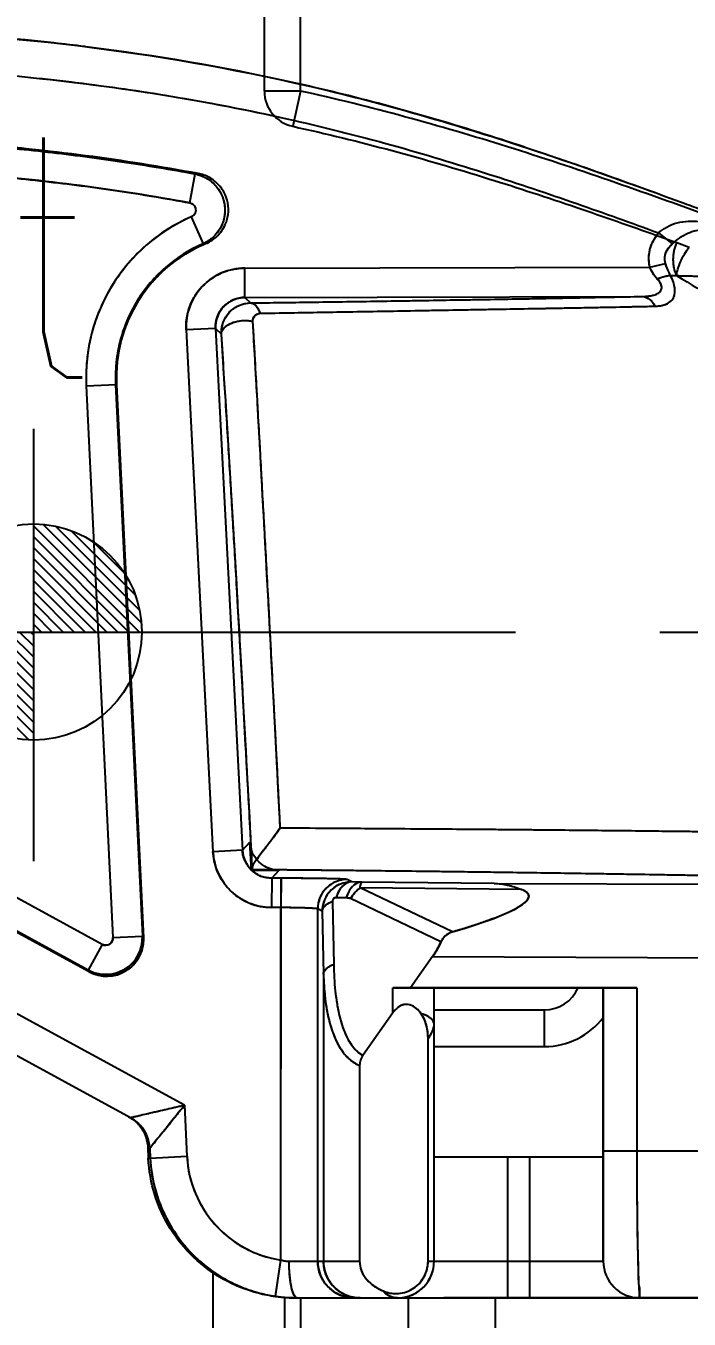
# Model space of a CAD drawing. Header units: millimetres. Extents: x 28656 to 29764, y -21384 to -20601.
# Drawn here: x 29221.77 to 29230.97, y -20860.8 to -20842.86 of the extents above; entities that cross this region are included whole.
import ezdxf

# ---------------------------------------------------------------- set-up
doc = ezdxf.new("R2010")
doc.units = ezdxf.units.MM
doc.header["$LTSCALE"] = 8
for name, pattern in [('CENTER', [2, 1.25, -0.25, 0.25, -0.25]), ('CENTER2', [1.125, 0.75, -0.125, 0.125, -0.125]), ('HIDDEN', [0.375, 0.25, -0.125])]:
    doc.linetypes.add(name, pattern=pattern)
for name, color, linetype in [('Cav-cor', 30, 'Continuous'), ('CL', 1, 'Continuous'), ('PIN', 5, 'Continuous'), ('PRODUCT', 1, 'Continuous'), ('SLIDE', 6, 'Continuous')]:
    doc.layers.add(name, color=color, linetype=linetype)
doc.styles.add('txt', font='txt.shx', dxfattribs={"width": 0.75, "height": 3.2})

msp = doc.modelspace()

# ---------------------------------------------------------------- hatches: boundary and pattern name
at = {"layer": 'PIN', "linetype": 'Continuous'}
h = msp.add_hatch(dxfattribs=at)
h.set_pattern_fill('ANSI31', color=3, scale=0.857143, angle=90, style=0)
h.set_pattern_definition([(135, (29397.83615, -20863.47137), (-0.07576144, -0.07576144), [])])
h.paths.add_polyline_path([(29221.88, -20851.266), (29220.38, -20851.266, 0.414214), (29221.88, -20852.766)])
h.paths.add_polyline_path([(29221.88, -20849.766), (29221.88, -20851.266), (29223.38, -20851.266, 0.414214)])

# ---------------------------------------------------------------- linework, layer by layer
at = {"color": 8, "linetype": 'HIDDEN', "ltscale": 0.8}
msp.add_circle((29203.28, -20823.266), 21, dxfattribs=at)
at = {"layer": 'Cav-cor', "color": 241}
for p, q in [((29225.58, -20843.761), (29225.08, -20843.761)), ((29225.58, -20843.761), (29225.473, -20844.249)), ((29224.044, -20845.311), (29224.118, -20844.91)), ((29224.066, -20845.505), (29224.229, -20845.879)), ((29230.521, -20845.763), (29230.645, -20845.808)), ((29230.645, -20845.808), (29230.736, -20845.882)), ((29230.645, -20845.808), (29230.77, -20845.853)), ((29230.77, -20845.853), (29230.798, -20845.863)), ((29230.798, -20845.863), (29230.971, -20845.926)), ((29224.808, -20846.217), (29230.426, -20846.202)), ((29224.809, -20846.625), (29224.808, -20846.217)), ((29230.426, -20846.202), (29230.643, -20846.152)), ((29230.712, -20846.318), (29230.796, -20846.321)), ((29224.809, -20846.625), (29230.314, -20846.61)), ((29224.809, -20846.625), (29224.889, -20846.7)), ((29224.402, -20847.054), (29223.995, -20847.075)), ((29223.995, -20847.075), (29224.367, -20854.316)), ((29224.402, -20847.054), (29224.485, -20847.132)), ((29224.402, -20847.054), (29224.775, -20854.295)), ((29222.609, -20847.852), (29223.029, -20847.832)), ((29223.016, -20847.833), (29223.387, -20855.486)), ((29223.029, -20847.832), (29223.402, -20855.508)), ((29222.609, -20847.852), (29222.98, -20855.506)), ((29222.83, -20855.6), (29211.114, -20849.213)), ((29222.648, -20855.981), (29210.913, -20849.582)), ((29222.634, -20855.958), (29210.919, -20849.571)), ((29223.972, -20857.833), (29210.438, -20850.454)), ((29223.225, -20858.007), (29210.193, -20850.902)), ((29224.775, -20854.295), (29224.367, -20854.316)), ((29224.775, -20854.295), (29224.88, -20854.184)), ((29224.9, -20854.571), (29224.88, -20854.184)), ((29224.9, -20854.571), (29224.911, -20854.559)), ((29224.9, -20854.571), (29225.287, -20854.571)), ((29225.181, -20854.682), (29225.287, -20854.571)), ((29225.181, -20854.682), (29225.18, -20855.09)), ((29225.311, -20854.682), (29225.181, -20854.682)), ((29225.311, -20854.682), (29225.31, -20855.09)), ((29226.292, -20854.732), (29226.228, -20854.7)), ((29226.432, -20854.735), (29226.292, -20854.732)), ((29228.645, -20854.837), (29226.41, -20854.814)), ((29227.69, -20855.428), (29226.41, -20854.814)), ((29228.265, -20854.754), (29226.432, -20854.735)), ((29228.265, -20854.754), (29237.325, -20854.792)), ((29226.024, -20855.004), (29226.041, -20855.878)), ((29226.215, -20854.956), (29226.075, -20854.953)), ((29227.528, -20855.567), (29226.276, -20854.966)), ((29225.31, -20855.09), (29225.18, -20855.09)), ((29225.31, -20859.98), (29225.31, -20855.09)), ((29225.882, -20855.14), (29225.819, -20855.108)), ((29225.819, -20859.997), (29225.819, -20855.108)), ((29225.882, -20855.14), (29225.9, -20856.014)), ((29222.98, -20855.506), (29223.387, -20855.486)), ((29223.402, -20855.508), (29223.387, -20855.486)), ((29222.83, -20855.6), (29222.634, -20855.958)), ((29227.412, -20855.77), (29227.107, -20856.203)), ((29227.412, -20855.77), (29237.396, -20855.813)), ((29222.648, -20855.981), (29222.634, -20855.958)), ((29225.9, -20856.014), (29225.9, -20859.997)), ((29226.862, -20856.203), (29230.244, -20856.203)), ((29226.862, -20856.551), (29226.862, -20856.203)), ((29227.434, -20859.997), (29227.434, -20856.203)), ((29229.78, -20859.997), (29229.78, -20856.203)), ((29230.244, -20856.203), (29230.244, -20858.467)), ((29226.862, -20856.551), (29226.445, -20857.142)), ((29227.35, -20859.997), (29227.35, -20856.905)), ((29226.401, -20857.283), (29226.401, -20859.997)), ((29223.972, -20857.833), (29224.006, -20858.541)), ((29223.49, -20858.43), (29223.497, -20858.566)), ((29223.497, -20858.566), (29224.006, -20858.541)), ((29227.434, -20858.549), (29229.78, -20858.549)), ((29228.454, -20860.507), (29228.454, -20858.549)), ((29228.76, -20860.507), (29228.76, -20858.549)), ((29229.78, -20858.467), (29239.41, -20858.467)), ((29225.235, -20860.483), (29225.31, -20859.98)), ((29225.423, -20859.997), (29226.401, -20859.997)), ((29227.35, -20859.997), (29229.78, -20859.997)), ((29224.364, -20860.138), (29224.364, -20869.692)), ((29225.36, -20860.497), (29225.36, -20869.692)), ((29225.583, -20869.469), (29225.583, -20860.507)), ((29225.633, -20860.507), (29226.347, -20860.507)), ((29227.077, -20870.963), (29227.077, -20860.504)), ((29239.815, -20860.507), (29227.57, -20860.507)), ((29228.28, -20860.507), (29228.28, -20869.469))]:
    msp.add_line(p, q, dxfattribs=at)
for centre, radius, start, end in [((29225.58, -20843.761), 0.5, 180, 257.6191), ((29218.751, -20873.941), 29.535, 79.4415, 85.5967), ((29218.694, -20874.382), 29.967, 79.5717, 85.5308), ((29218.694, -20874.382), 29.559, 79.5727, 85.5311), ((29224.657, -20849.829), 4.948, 95.7284, 96.256), ((29225.039, -20847.734), 2.432, 113.5776, 182.7877), ((29231.701, -20846.955), 1.443, 130.1897, 131.9628), ((29225.039, -20847.734), 2.025, 113.5783, 182.7903), ((29225.039, -20847.734), 2.012, 112.6056, 182.7909), ((29224.433, -20850.375), 4.501, 92.1289, 92.5952), ((29224.81, -20847.033), 0.816, 90.151, 182.9474), ((29224.81, -20847.032), 0.408, 90.1247, 182.974), ((29215.658, -20131.287), 715.473, 270.739215, 271.173718), ((28171.088, -20907.472), 1055.568, 2.904636, 3.286651), ((28542.338, -20890.243), 683.508, 2.994873, 3.616252), ((29225.182, -20854.274), 0.408, 182.9227, 269.8664), ((29225.182, -20854.274), 0.816, 182.9412, 269.8475), ((29226.227, -20855.108), 0.408, 89.9011, 179.9719), ((29222.878, -20855.509), 0.51, 241.5376, 2.6383), ((29222.878, -20855.511), 0.102, 241.3456, 2.8302), ((29222.98, -20858.454), 0.51, 2.7495, 61.3905), ((29225.535, -20858.467), 1.53, 182.7848, 261.5464), ((29226.329, -20859.997), 0.51, 179.9813, 269.9813), ((29226.409, -20859.997), 0.51, 179.9801, 261.1128), ((29226.924, -20859.997), 0.51, 272.2704, 0), ((29230.29, -20859.997), 0.51, 180, 270), ((29226.41, -20859.993), 0.514, 261.0836, 263.0937)]:
    msp.add_arc(centre, radius, start, end, dxfattribs=at)
for centre, major_axis, ratio, start_param, end_param in [((29223.256, -20855.752), (5.49, 0.829), 0.102193, -0.646252, 0.177475), ((29222.892, -20855.532), (-0.272, 0.433), 0.997466, -4.199712, -2.083473), ((29226.09, -20855.764), (1.462, 0.676), 0.519885, -0.732704, -0.531833), ((29225.535, -20858.467), (2.041, 0), 0.999657, -3.093162, -2.182041), ((29225.644, -20858.467), (2.914, 0), 0.700101, -1.668402, -1.591869), ((29227.57, -20859.487), (6.66, 0), 0.153158, -1.64486, -1.570796)]:
    msp.add_ellipse(centre, major_axis=major_axis, ratio=ratio, start_param=start_param, end_param=end_param, dxfattribs=at)
msp.add_open_spline([(29225.08, -20843.556), (29223.237, -20843.171), (29221.354, -20842.961), (29219.471, -20842.906)], degree=3, dxfattribs=at)
for points, knots in [([(29220.05, -20843.438), (29220.484, -20843.458), (29221.352, -20843.516), (29222.65, -20843.655), (29223.94, -20843.848), (29224.794, -20844.014), (29225.219, -20844.107)], [0, 0, 0, 0, 0.249999, 0.500008, 0.750006, 1, 1, 1, 1]), ([(29231.269, -20845.503), (29230.337, -20845.162), (29228.465, -20844.502), (29226.549, -20843.973), (29225.58, -20843.76)], [0, 0, 0, 0, 0.500049, 1, 1, 1, 1]), ([(29225.473, -20844.249), (29225.935, -20844.351), (29226.846, -20844.574), (29228.158, -20844.959), (29229.379, -20845.359), (29230.153, -20845.631), (29230.521, -20845.763)], [0, 0, 0, 0, 0.269361, 0.533253, 0.77783, 1, 1, 1, 1]), ([(29224.118, -20844.91), (29224.17, -20844.92), (29224.273, -20844.957), (29224.402, -20845.058), (29224.494, -20845.195), (29224.538, -20845.353), (29224.53, -20845.517), (29224.473, -20845.67), (29224.37, -20845.797), (29224.278, -20845.857), (29224.229, -20845.879)], [0, 0, 0, 0, 0.12474, 0.249717, 0.374798, 0.500001, 0.625205, 0.750287, 0.875263, 1, 1, 1, 1]), ([(29224.265, -20845.877), (29224.316, -20845.856), (29224.41, -20845.798), (29224.516, -20845.671), (29224.578, -20845.517), (29224.587, -20845.352), (29224.544, -20845.192), (29224.451, -20845.054), (29224.321, -20844.953), (29224.216, -20844.915), (29224.163, -20844.905)], [0, 0, 0, 0, 0.125003, 0.250014, 0.375006, 0.500007, 0.624998, 0.749996, 0.874998, 1, 1, 1, 1]), ([(29224.044, -20845.311), (29224.054, -20845.313), (29224.075, -20845.32), (29224.101, -20845.341), (29224.119, -20845.368), (29224.128, -20845.4), (29224.127, -20845.432), (29224.115, -20845.463), (29224.094, -20845.489), (29224.076, -20845.5), (29224.066, -20845.505)], [0, 0, 0, 0, 0.124976, 0.250023, 0.375005, 0.500001, 0.625, 0.749979, 0.875028, 1, 1, 1, 1]), ([(29230.426, -20846.202), (29230.417, -20846.164), (29230.408, -20846.087), (29230.421, -20845.971), (29230.459, -20845.861), (29230.498, -20845.794), (29230.521, -20845.763)], [0, 0, 0, 0, 0.249927, 0.499881, 0.750058, 1, 1, 1, 1]), ([(29230.798, -20845.863), (29230.78, -20845.897), (29230.762, -20845.954), (29230.749, -20846.032), (29230.746, -20846.092), (29230.748, -20846.153), (29230.76, -20846.23), (29230.779, -20846.286), (29230.796, -20846.321)], [0, 0, 0, 0, 0.245721, 0.373158, 0.501679, 0.629913, 0.756764, 1, 1, 1, 1]), ([(29230.643, -20846.152), (29230.636, -20846.128), (29230.63, -20846.089), (29230.636, -20846.039), (29230.651, -20845.99), (29230.683, -20845.935), (29230.717, -20845.899), (29230.736, -20845.882)], [0, 0, 0, 0, 0.251189, 0.377159, 0.50299, 0.752752, 1, 1, 1, 1]), ([(29230.796, -20846.321), (29230.798, -20846.291), (29230.813, -20846.225), (29230.85, -20846.126), (29230.903, -20846.024), (29230.947, -20845.958), (29230.971, -20845.926)], [0, 0, 0, 0, 0.208362, 0.456229, 0.726741, 1, 1, 1, 1]), ([(29230.528, -20846.368), (29230.506, -20846.344), (29230.467, -20846.291), (29230.438, -20846.232), (29230.426, -20846.202)], [0, 0, 0, 0, 0.492762, 1, 1, 1, 1]), ([(29230.712, -20846.318), (29230.705, -20846.306), (29230.678, -20846.252), (29230.657, -20846.195), (29230.643, -20846.152)], [0, 0, 0, 0, 0.242871, 1, 1, 1, 1]), ([(29230.314, -20846.61), (29230.335, -20846.61), (29230.376, -20846.608), (29230.437, -20846.601), (29230.494, -20846.588), (29230.537, -20846.57), (29230.565, -20846.549), (29230.581, -20846.529), (29230.59, -20846.505), (29230.591, -20846.478), (29230.584, -20846.449), (29230.565, -20846.411), (29230.544, -20846.384), (29230.528, -20846.368)], [0, 0, 0, 0, 0.135438, 0.266347, 0.391006, 0.507395, 0.562001, 0.615009, 0.667905, 0.724185, 0.785991, 0.853468, 1, 1, 1, 1]), ([(29230.496, -20846.745), (29230.521, -20846.745), (29230.57, -20846.741), (29230.64, -20846.724), (29230.701, -20846.693), (29230.749, -20846.644), (29230.775, -20846.577), (29230.776, -20846.496), (29230.754, -20846.407), (29230.728, -20846.348), (29230.712, -20846.319)], [0, 0, 0, 0, 0.122742, 0.237546, 0.345241, 0.450118, 0.56131, 0.688705, 0.836109, 1, 1, 1, 1]), ([(29230.528, -20846.368), (29230.56, -20846.354), (29230.607, -20846.336), (29230.67, -20846.322), (29230.698, -20846.319), (29230.712, -20846.318)], [0, 0, 0, 0, 0.546269, 0.787792, 1, 1, 1, 1]), ([(29230.797, -20846.321), (29231.182, -20846.553), (29231.937, -20847.032), (29233.028, -20847.798), (29234.056, -20848.617), (29234.856, -20849.349), (29235.46, -20849.957), (29236.039, -20850.574), (29236.731, -20851.366), (29237.522, -20852.341), (29238.031, -20853.002), (29238.281, -20853.334)], [0, 0, 0, 0, 0.130523, 0.259532, 0.386725, 0.511995, 0.573967, 0.635556, 0.757819, 0.879251, 1, 1, 1, 1]), ([(29224.485, -20847.132), (29224.482, -20847.077), (29224.498, -20846.965), (29224.586, -20846.822), (29224.723, -20846.724), (29224.834, -20846.701), (29224.889, -20846.7)], [0, 0, 0, 0, 0.251002, 0.500153, 0.749153, 1, 1, 1, 1]), ([(29224.889, -20846.7), (29224.902, -20846.701), (29224.931, -20846.709), (29224.967, -20846.74), (29224.998, -20846.787), (29225.013, -20846.824), (29225.02, -20846.844)], [0, 0, 0, 0, 0.194435, 0.419562, 0.688441, 1, 1, 1, 1]), ([(29225.02, -20846.844), (29225.982, -20846.827), (29227.389, -20846.803), (29229.214, -20846.771), (29230.077, -20846.754), (29230.496, -20846.745)], [0, 0, 0, 0, 0.527203, 0.770494, 1, 1, 1, 1]), ([(29230.314, -20846.61), (29230.332, -20846.61), (29230.369, -20846.617), (29230.419, -20846.645), (29230.464, -20846.689), (29230.486, -20846.726), (29230.496, -20846.745)], [0, 0, 0, 0, 0.226053, 0.464463, 0.722023, 1, 1, 1, 1]), ([(29224.485, -20847.132), (29224.484, -20847.117), (29224.491, -20847.085), (29224.521, -20847.043), (29224.567, -20847.006), (29224.626, -20846.977), (29224.695, -20846.956), (29224.769, -20846.944), (29224.845, -20846.943), (29224.896, -20846.95), (29224.92, -20846.955)], [0, 0, 0, 0, 0.085012, 0.18118, 0.293137, 0.421007, 0.561326, 0.708807, 0.85739, 1, 1, 1, 1]), ([(29224.92, -20846.955), (29224.919, -20846.941), (29224.923, -20846.913), (29224.944, -20846.877), (29224.977, -20846.851), (29225.006, -20846.844), (29225.02, -20846.844)], [0, 0, 0, 0, 0.255616, 0.496307, 0.738352, 1, 1, 1, 1]), ([(29225.3, -20853.983), (29225.282, -20854.009), (29225.245, -20854.062), (29225.188, -20854.14), (29225.129, -20854.218), (29225.07, -20854.294), (29225.014, -20854.366), (29224.971, -20854.423), (29224.943, -20854.464), (29224.927, -20854.49), (29224.916, -20854.512), (29224.912, -20854.526), (29224.912, -20854.532)], [0, 0, 0, 0, 0.140979, 0.285722, 0.43169, 0.57598, 0.713978, 0.838192, 0.891776, 0.937389, 0.973574, 1, 1, 1, 1]), ([(29225.3, -20853.983), (29225.959, -20853.987), (29227.238, -20853.995), (29229.098, -20854.011), (29230.574, -20854.026), (29231.698, -20854.041), (29232.748, -20854.056), (29233.986, -20854.074), (29235.371, -20854.091), (29236.613, -20854.105), (29237.391, -20854.118), (29237.755, -20854.126)], [0, 0, 0, 0, 0.158753, 0.308148, 0.447826, 0.514335, 0.578739, 0.70082, 0.81249, 0.912294, 1, 1, 1, 1]), ([(29224.912, -20854.532), (29224.912, -20854.536), (29224.912, -20854.542), (29224.912, -20854.55), (29224.912, -20854.554), (29224.911, -20854.557), (29224.911, -20854.558), (29224.911, -20854.559), (29224.911, -20854.559)], [0, 0, 0, 0, 0.413563, 0.718617, 0.829931, 0.913695, 0.970077, 1, 1, 1, 1]), ([(29224.911, -20854.559), (29226.187, -20854.571), (29228.582, -20854.598), (29231.944, -20854.654), (29234.806, -20854.715), (29236.549, -20854.765), (29237.325, -20854.792)], [0, 0, 0, 0, 0.308305, 0.578725, 0.8124, 1, 1, 1, 1]), ([(29226.228, -20854.7), (29226.227, -20854.7), (29226.225, -20854.699), (29226.22, -20854.699), (29226.213, -20854.698), (29226.2, -20854.697), (29226.179, -20854.695), (29226.147, -20854.694), (29226.107, -20854.692), (29226.06, -20854.691), (29226.007, -20854.69), (29225.923, -20854.688), (29225.805, -20854.686), (29225.65, -20854.684), (29225.484, -20854.683), (29225.369, -20854.682), (29225.311, -20854.682)], [0, 0, 0, 0, 0.002948, 0.008137, 0.015588, 0.025295, 0.051391, 0.086209, 0.129431, 0.180665, 0.239441, 0.305217, 0.455295, 0.62538, 0.8092, 1, 1, 1, 1]), ([(29226.292, -20854.732), (29226.239, -20854.732), (29226.158, -20854.748), (29226.063, -20854.798), (29225.98, -20854.866), (29225.903, -20854.979), (29225.882, -20855.087), (29225.882, -20855.14)], [0, 0, 0, 0, 0.249435, 0.374788, 0.500279, 0.750253, 1, 1, 1, 1]), ([(29226.292, -20854.732), (29226.269, -20854.733), (29226.22, -20854.745), (29226.157, -20854.793), (29226.107, -20854.865), (29226.084, -20854.922), (29226.075, -20854.953)], [0, 0, 0, 0, 0.211146, 0.444115, 0.707991, 1, 1, 1, 1]), ([(29226.432, -20854.735), (29226.409, -20854.735), (29226.36, -20854.748), (29226.297, -20854.796), (29226.246, -20854.867), (29226.224, -20854.925), (29226.215, -20854.956)], [0, 0, 0, 0, 0.211145, 0.444114, 0.70799, 1, 1, 1, 1]), ([(29226.41, -20854.814), (29226.397, -20854.824), (29226.344, -20854.866), (29226.301, -20854.921), (29226.276, -20854.966)], [0, 0, 0, 0, 0.239487, 1, 1, 1, 1]), ([(29226.41, -20854.814), (29226.409, -20854.804), (29226.411, -20854.787), (29226.416, -20854.768), (29226.421, -20854.757), (29226.424, -20854.748), (29226.428, -20854.741), (29226.43, -20854.737), (29226.431, -20854.735), (29226.432, -20854.735)], [0, 0, 0, 0, 0.394048, 0.565589, 0.713396, 0.831151, 0.917777, 0.973818, 1, 1, 1, 1]), ([(29228.265, -20854.754), (29228.328, -20854.755), (29228.458, -20854.772), (29228.582, -20854.813), (29228.645, -20854.837)], [0, 0, 0, 0, 0.483046, 1, 1, 1, 1]), ([(29225.882, -20855.14), (29225.883, -20855.126), (29225.892, -20855.098), (29225.923, -20855.061), (29225.968, -20855.028), (29226.004, -20855.011), (29226.024, -20855.004)], [0, 0, 0, 0, 0.195755, 0.421518, 0.689446, 1, 1, 1, 1]), ([(29226.075, -20854.953), (29226.07, -20854.953), (29226.057, -20854.955), (29226.039, -20854.965), (29226.026, -20854.982), (29226.024, -20854.997), (29226.024, -20855.004)], [0, 0, 0, 0, 0.219087, 0.467841, 0.741552, 1, 1, 1, 1]), ([(29226.276, -20854.966), (29226.267, -20854.962), (29226.246, -20854.957), (29226.226, -20854.956), (29226.215, -20854.956)], [0, 0, 0, 0, 0.490728, 1, 1, 1, 1]), ([(29225.819, -20855.108), (29225.819, -20855.108), (29225.818, -20855.107), (29225.813, -20855.106), (29225.805, -20855.105), (29225.792, -20855.103), (29225.774, -20855.102), (29225.752, -20855.1), (29225.726, -20855.099), (29225.696, -20855.098), (29225.65, -20855.096), (29225.584, -20855.094), (29225.498, -20855.092), (29225.406, -20855.091), (29225.342, -20855.09), (29225.31, -20855.09)], [0, 0, 0, 0, 0.003203, 0.008537, 0.025856, 0.052037, 0.086897, 0.130128, 0.181349, 0.240094, 0.305824, 0.455779, 0.625713, 0.809369, 1, 1, 1, 1]), ([(29227.69, -20855.428), (29227.672, -20855.433), (29227.638, -20855.447), (29227.591, -20855.478), (29227.554, -20855.518), (29227.536, -20855.55), (29227.528, -20855.567)], [0, 0, 0, 0, 0.251464, 0.501924, 0.751231, 1, 1, 1, 1]), ([(29225.9, -20856.014), (29225.9, -20856.001), (29225.909, -20855.972), (29225.94, -20855.935), (29225.985, -20855.903), (29226.021, -20855.886), (29226.041, -20855.878)], [0, 0, 0, 0, 0.195756, 0.421519, 0.689447, 1, 1, 1, 1]), ([(29226.041, -20855.878), (29226.043, -20856.002), (29226.053, -20856.186), (29226.085, -20856.426), (29226.12, -20856.599), (29226.168, -20856.763), (29226.233, -20856.915), (29226.321, -20857.048), (29226.401, -20857.117), (29226.445, -20857.142)], [0, 0, 0, 0, 0.270046, 0.401516, 0.529896, 0.654521, 0.774582, 0.889455, 1, 1, 1, 1]), ([(29225.9, -20856.014), (29225.903, -20856.144), (29225.916, -20856.336), (29225.958, -20856.585), (29226.003, -20856.761), (29226.066, -20856.926), (29226.149, -20857.075), (29226.258, -20857.202), (29226.351, -20857.262), (29226.401, -20857.283)], [0, 0, 0, 0, 0.27161, 0.402686, 0.529966, 0.652948, 0.77148, 0.886229, 1, 1, 1, 1]), ([(29227.255, -20856.563), (29227.243, -20856.547), (29227.218, -20856.516), (29227.173, -20856.475), (29227.12, -20856.444), (29227.061, -20856.43), (29226.999, -20856.436), (29226.945, -20856.463), (29226.898, -20856.503), (29226.873, -20856.534), (29226.862, -20856.551)], [0, 0, 0, 0, 0.124835, 0.249949, 0.375071, 0.499995, 0.62486, 0.749863, 0.875098, 1, 1, 1, 1]), ([(29227.434, -20856.71), (29227.434, -20856.703), (29227.432, -20856.687), (29227.422, -20856.665), (29227.407, -20856.643), (29227.377, -20856.615), (29227.326, -20856.585), (29227.279, -20856.569), (29227.254, -20856.562)], [0, 0, 0, 0, 0.090856, 0.187041, 0.292225, 0.408911, 0.680486, 1, 1, 1, 1]), ([(29227.35, -20856.905), (29227.35, -20856.845), (29227.34, -20856.754), (29227.302, -20856.641), (29227.273, -20856.588), (29227.255, -20856.563)], [0, 0, 0, 0, 0.499637, 0.749979, 1, 1, 1, 1]), ([(29227.35, -20856.905), (29227.374, -20856.874), (29227.405, -20856.826), (29227.429, -20856.758), (29227.434, -20856.725), (29227.434, -20856.71)], [0, 0, 0, 0, 0.55196, 0.790482, 1, 1, 1, 1]), ([(29226.445, -20857.142), (29226.431, -20857.162), (29226.408, -20857.208), (29226.401, -20857.258), (29226.401, -20857.283)], [0, 0, 0, 0, 0.499805, 1, 1, 1, 1]), ([(29223.972, -20857.833), (29223.931, -20857.843), (29223.849, -20857.862), (29223.729, -20857.89), (29223.611, -20857.917), (29223.5, -20857.943), (29223.4, -20857.966), (29223.326, -20857.984), (29223.277, -20857.995), (29223.251, -20858.001), (29223.234, -20858.005), (29223.226, -20858.006), (29223.224, -20858.007)], [0, 0, 0, 0, 0.164413, 0.326905, 0.484795, 0.634865, 0.771997, 0.887786, 0.93374, 0.969033, 0.991615, 1, 1, 1, 1]), ([(29223.972, -20857.833), (29223.92, -20857.898), (29223.819, -20858.022), (29223.697, -20858.175), (29223.607, -20858.285), (29223.553, -20858.352), (29223.515, -20858.399), (29223.496, -20858.423), (29223.49, -20858.43)], [0, 0, 0, 0, 0.323046, 0.627945, 0.764377, 0.880723, 0.964579, 1, 1, 1, 1]), ([(29230.244, -20858.467), (29230.244, -20858.6), (29230.245, -20858.86), (29230.247, -20859.181), (29230.25, -20859.427), (29230.252, -20859.598), (29230.255, -20859.758), (29230.258, -20859.906), (29230.261, -20860.04), (29230.264, -20860.158), (29230.268, -20860.261), (29230.272, -20860.336), (29230.275, -20860.387), (29230.277, -20860.418), (29230.279, -20860.445), (29230.281, -20860.466), (29230.283, -20860.483), (29230.285, -20860.496), (29230.287, -20860.503), (29230.289, -20860.507), (29230.29, -20860.507)], [0, 0, 0, 0, 0.195074, 0.382653, 0.471304, 0.555412, 0.634162, 0.706779, 0.772586, 0.83094, 0.881306, 0.923196, 0.940836, 0.956222, 0.969319, 0.980091, 0.98852, 0.994606, 0.998371, 1, 1, 1, 1]), ([(29225.31, -20859.98), (29225.319, -20859.983), (29225.356, -20859.993), (29225.394, -20859.997), (29225.423, -20859.997)], [0, 0, 0, 0, 0.252156, 1, 1, 1, 1]), ([(29225.52, -20860.502), (29225.512, -20860.497), (29225.497, -20860.479), (29225.479, -20860.442), (29225.463, -20860.392), (29225.443, -20860.302), (29225.427, -20860.169), (29225.423, -20860.057), (29225.423, -20859.997)], [0, 0, 0, 0, 0.054388, 0.131911, 0.233474, 0.357214, 0.658142, 1, 1, 1, 1]), ([(29226.401, -20859.997), (29226.401, -20860.043), (29226.42, -20860.137), (29226.496, -20860.256), (29226.602, -20860.348), (29226.684, -20860.391), (29226.726, -20860.41)], [0, 0, 0, 0, 0.250208, 0.50026, 0.750244, 1, 1, 1, 1]), ([(29226.726, -20860.41), (29226.76, -20860.424), (29226.831, -20860.445), (29226.942, -20860.449), (29227.051, -20860.425), (29227.151, -20860.376), (29227.236, -20860.303), (29227.3, -20860.212), (29227.341, -20860.108), (29227.35, -20860.034), (29227.35, -20859.997)], [0, 0, 0, 0, 0.124662, 0.249336, 0.374119, 0.499061, 0.624178, 0.749401, 0.874739, 1, 1, 1, 1]), ([(29224.364, -20860.138), (29224.468, -20860.211), (29224.632, -20860.304), (29224.856, -20860.392), (29225.007, -20860.438), (29225.138, -20860.467), (29225.242, -20860.485), (29225.312, -20860.493), (29225.348, -20860.497), (29225.36, -20860.497)], [0, 0, 0, 0, 0.356855, 0.523413, 0.673341, 0.800338, 0.899329, 0.966668, 1, 1, 1, 1]), ([(29225.583, -20860.507), (29225.585, -20860.507), (29225.602, -20860.507), (29225.619, -20860.507), (29225.633, -20860.507)], [0, 0, 0, 0, 0.153833, 1, 1, 1, 1]), ([(29226.347, -20860.507), (29226.404, -20860.507), (29226.522, -20860.506), (29226.702, -20860.503), (29226.888, -20860.503), (29227.014, -20860.504), (29227.077, -20860.504)], [0, 0, 0, 0, 0.235554, 0.483421, 0.739609, 1, 1, 1, 1]), ([(29226.882, -20860.504), (29226.868, -20860.501), (29226.84, -20860.493), (29226.784, -20860.465), (29226.748, -20860.434), (29226.726, -20860.41)], [0, 0, 0, 0, 0.235183, 0.475438, 1, 1, 1, 1])]:
    msp.add_open_spline(points, degree=3, knots=knots, dxfattribs=at)
at = {"layer": 'CL', "color": 6, "linetype": 'CENTER'}
msp.add_line((29170.564, -20851.266), (29242.929, -20851.266), dxfattribs=at)
at = {"layer": 'PIN', "color": 3, "linetype": 'CENTER2'}
for p, q in [((29221.88, -20854.448), (29221.88, -20848.084)), ((29218.698, -20851.266), (29225.062, -20851.266))]:
    msp.add_line(p, q, dxfattribs=at)
at = {"layer": 'PIN', "color": 3, "linetype": 'Continuous'}
msp.add_circle((29221.88, -20851.266), 1.5, dxfattribs=at)
at = {"layer": 'PRODUCT'}
for p, q in [((29224.044, -20845.311), (29224.118, -20844.91)), ((29224.066, -20845.505), (29224.229, -20845.879)), ((29230.547, -20845.728), (29230.736, -20845.882)), ((29224.808, -20846.217), (29230.426, -20846.202)), ((29224.809, -20846.625), (29224.808, -20846.217)), ((29230.426, -20846.202), (29230.643, -20846.152)), ((29224.809, -20846.625), (29230.314, -20846.61)), ((29224.809, -20846.625), (29224.889, -20846.7)), ((29224.402, -20847.054), (29223.995, -20847.075)), ((29223.995, -20847.075), (29224.367, -20854.316)), ((29224.402, -20847.054), (29224.775, -20854.295)), ((29224.402, -20847.054), (29224.485, -20847.132)), ((29222.609, -20847.852), (29223.029, -20847.832)), ((29223.016, -20847.833), (29223.387, -20855.486)), ((29223.029, -20847.832), (29223.402, -20855.508)), ((29222.609, -20847.852), (29222.98, -20855.506)), ((29222.83, -20855.6), (29211.114, -20849.213)), ((29222.648, -20855.981), (29210.913, -20849.582)), ((29222.634, -20855.958), (29210.919, -20849.571)), ((29223.972, -20857.833), (29210.438, -20850.454)), ((29223.225, -20858.007), (29210.193, -20850.902)), ((29224.775, -20854.295), (29224.367, -20854.316)), ((29224.775, -20854.295), (29224.88, -20854.184)), ((29225.181, -20854.682), (29225.287, -20854.571)), ((29225.181, -20854.682), (29225.18, -20855.09)), ((29225.311, -20854.682), (29225.181, -20854.682)), ((29225.31, -20859.98), (29225.311, -20854.682)), ((29226.292, -20854.732), (29226.228, -20854.7)), ((29226.432, -20854.735), (29226.292, -20854.732)), ((29228.645, -20854.837), (29226.41, -20854.814)), ((29227.69, -20855.428), (29226.41, -20854.814)), ((29228.265, -20854.754), (29226.432, -20854.735)), ((29228.265, -20854.754), (29237.325, -20854.792)), ((29226.024, -20855.004), (29226.041, -20855.878)), ((29226.215, -20854.956), (29226.075, -20854.953)), ((29227.528, -20855.567), (29226.276, -20854.966)), ((29225.31, -20855.09), (29225.18, -20855.09)), ((29225.882, -20855.14), (29225.819, -20855.108)), ((29225.819, -20859.997), (29225.819, -20855.108)), ((29225.882, -20855.14), (29225.9, -20856.014)), ((29222.98, -20855.506), (29223.387, -20855.486)), ((29223.402, -20855.508), (29223.387, -20855.486)), ((29222.83, -20855.6), (29222.634, -20855.958)), ((29227.412, -20855.77), (29227.107, -20856.203)), ((29227.412, -20855.77), (29237.396, -20855.813)), ((29222.648, -20855.981), (29222.634, -20855.958)), ((29225.9, -20856.014), (29225.9, -20859.997)), ((29230.244, -20856.203), (29226.862, -20856.203)), ((29226.862, -20856.551), (29226.862, -20856.203)), ((29227.434, -20859.997), (29227.434, -20856.203)), ((29229.78, -20856.203), (29229.78, -20859.997)), ((29230.244, -20856.203), (29230.244, -20858.467)), ((29226.862, -20856.551), (29226.445, -20857.142)), ((29227.434, -20856.509), (29228.964, -20856.509)), ((29228.964, -20857.019), (29228.964, -20856.509)), ((29227.35, -20859.997), (29227.35, -20856.905)), ((29227.434, -20857.019), (29228.964, -20857.019)), ((29226.401, -20857.283), (29226.401, -20859.997)), ((29223.972, -20857.833), (29224.006, -20858.541)), ((29223.49, -20858.43), (29223.463, -20858.415)), ((29223.463, -20858.415), (29223.47, -20858.566)), ((29223.49, -20858.43), (29223.497, -20858.566)), ((29223.47, -20858.566), (29223.497, -20858.566)), ((29223.497, -20858.566), (29224.006, -20858.541)), ((29227.434, -20858.549), (29229.78, -20858.549)), ((29228.454, -20860.507), (29228.454, -20858.549)), ((29228.76, -20860.507), (29228.76, -20858.549)), ((29229.78, -20858.467), (29239.41, -20858.467)), ((29225.235, -20860.485), (29225.31, -20859.98)), ((29225.423, -20859.997), (29226.401, -20859.997)), ((29227.35, -20859.997), (29229.78, -20859.997)), ((29225.508, -20860.507), (29239.907, -20860.507))]:
    msp.add_line(p, q, dxfattribs=at)
msp.add_lwpolyline([(29223.49, -20858.43), (29223.49, -20858.43), (29223.49, -20858.43)], dxfattribs=at)
for centre, radius, start, end in [((29228.964, -20855.999), 0.51, 270, 336.4218), ((29228.964, -20855.999), 1.02, 270, 323.2753), ((29226.924, -20859.997), 0.51, 270, 0), ((29230.29, -20859.997), 0.51, 180, 270)]:
    msp.add_arc(centre, radius, start, end, dxfattribs=at)
for points, start_tangent, end_tangent in [([(29219.653, -20842.911), (29226.083, -20843.783), (29228.817, -20844.58)], (0.999403, -0.034543), (0.949257, -0.314502)), ([(29222.59, -20843.143), (29222.156, -20843.092)], (-0.99235, 0.123458), (-0.993942, 0.109907)), ([(29220.05, -20843.438), (29222, -20843.588), (29223.776, -20843.83), (29225.389, -20844.144), (29226.854, -20844.512), (29228.19, -20844.912), (29229.415, -20845.322), (29230.547, -20845.728)], (0.99891, -0.04668), (0.938525, -0.345212)), ([(29225.582, -20843.665), (29225.064, -20843.552)], (-0.975231, 0.221188), (-0.97904, 0.203667)), ([(29228.691, -20844.538), (29226.083, -20843.783), (29225.582, -20843.665)], (-0.950143, 0.311814), (-0.975231, 0.221188)), ([(29224.163, -20844.905), (29222.6, -20844.657), (29221.019, -20844.493)], (-0.983001, 0.183601), (-0.996956, 0.077972)), ([(29221.029, -20844.506), (29222.074, -20844.606), (29223.104, -20844.741), (29224.118, -20844.91)], (0.996928, -0.078329), (0.98328, -0.1821)), ([(29228.817, -20844.58), (29229.072, -20844.665)], (0.949257, -0.314501), (0.947525, -0.31968)), ([(29228.817, -20844.58), (29230.902, -20845.316), (29231.167, -20845.414)], (0.949257, -0.314502), (0.93673, -0.350054)), ([(29229.072, -20844.665), (29229.326, -20844.751)], (0.947525, -0.31968), (0.945873, -0.324538)), ([(29229.326, -20844.751), (29230.503, -20845.169)], (0.945873, -0.324538), (0.939433, -0.342732)), ([(29220.997, -20844.913), (29222.028, -20845.012), (29223.044, -20845.144), (29224.044, -20845.311)], (0.996927, -0.078331), (0.98328, -0.1821)), ([(29224.163, -20844.905), (29224.14, -20844.908), (29224.118, -20844.91)], (-0.995008, -0.099791), (-0.99405, -0.108928)), ([(29224.118, -20844.91), (29224.289, -20844.976), (29224.426, -20845.1), (29224.51, -20845.263), (29224.531, -20845.446), (29224.486, -20845.625), (29224.38, -20845.776), (29224.229, -20845.879)], (0.982661, -0.185412), (-0.915301, -0.402771)), ([(29224.265, -20845.877), (29224.404, -20845.791), (29224.51, -20845.665), (29224.569, -20845.515), (29224.578, -20845.352), (29224.536, -20845.196), (29224.445, -20845.061), (29224.317, -20844.96), (29224.163, -20844.905)], (0.9232, 0.38432), (-0.983001, 0.183601)), ([(29224.044, -20845.311), (29224.078, -20845.324), (29224.106, -20845.349), (29224.123, -20845.382), (29224.127, -20845.418), (29224.118, -20845.454), (29224.096, -20845.484), (29224.066, -20845.505)], (0.983198, -0.182542), (-0.91661, -0.399782)), ([(29224.066, -20845.505), (29223.654, -20845.734), (29223.322, -20846.011), (29223.07, -20846.305), (29222.888, -20846.598), (29222.761, -20846.88), (29222.678, -20847.146), (29222.63, -20847.392), (29222.609, -20847.627), (29222.609, -20847.852)], (-0.916533, -0.399959), (0.048433, -0.998826)), ([(29230.547, -20845.728), (29230.661, -20845.647), (29230.805, -20845.588), (29230.959, -20845.565), (29231.109, -20845.571)], (0.756219, 0.654319), (0.992627, -0.12121)), ([(29230.736, -20845.882), (29230.838, -20845.799), (29230.953, -20845.732), (29231.07, -20845.695), (29231.18, -20845.685)], (0.743905, 0.668285), (0.999999, 0.001589)), ([(29230.426, -20846.202), (29230.414, -20846.043), (29230.454, -20845.881), (29230.547, -20845.728)], (-0.219148, 0.975692), (0.632749, 0.774357)), ([(29224.229, -20845.879), (29223.886, -20846.07), (29223.61, -20846.3), (29223.4, -20846.544), (29223.249, -20846.788), (29223.143, -20847.023), (29223.074, -20847.245), (29223.034, -20847.45), (29223.016, -20847.645), (29223.016, -20847.833)], (-0.916539, -0.399946), (0.048431, -0.998827)), ([(29223.029, -20847.832), (29223.051, -20847.424), (29223.155, -20847.029), (29223.337, -20846.661), (29223.591, -20846.337), (29223.905, -20846.073), (29224.265, -20845.877)], (-0.048428, 0.998827), (0.9232, 0.38432)), ([(29224.265, -20845.877), (29224.247, -20845.878), (29224.229, -20845.879)], (-0.999311, -0.037111), (-0.998977, -0.045232)), ([(29230.643, -20846.152), (29230.634, -20846.062), (29230.664, -20845.969), (29230.736, -20845.882)], (-0.30358, 0.952806), (0.744822, 0.667264)), ([(29223.995, -20847.075), (29224.014, -20846.854), (29224.09, -20846.648), (29224.218, -20846.471), (29224.387, -20846.335), (29224.588, -20846.247), (29224.808, -20846.217)], (-0.05135, 0.998681), (0.999996, 0.002772)), ([(29230.528, -20846.368), (29230.469, -20846.289), (29230.426, -20846.202)], (-0.675033, 0.737788), (-0.367058, 0.930198)), ([(29230.712, -20846.318), (29230.675, -20846.24), (29230.643, -20846.152)], (-0.487968, 0.872862), (-0.306071, 0.952009)), ([(29230.314, -20846.61), (29230.414, -20846.603), (29230.502, -20846.583), (29230.562, -20846.549), (29230.589, -20846.504), (29230.585, -20846.456), (29230.562, -20846.41), (29230.528, -20846.368)], (0.999914, 0.013123), (-0.677676, 0.735361)), ([(29230.496, -20846.745), (29230.597, -20846.734), (29230.686, -20846.699), (29230.747, -20846.639), (29230.773, -20846.559), (29230.769, -20846.474), (29230.746, -20846.394), (29230.712, -20846.319)], (0.999783, 0.020844), (-0.466721, 0.884404)), ([(29230.528, -20846.368), (29230.594, -20846.342), (29230.657, -20846.325), (29230.712, -20846.318)], (0.9153, 0.402774), (0.999375, 0.035349)), ([(29230.712, -20846.318), (29230.754, -20846.32), (29230.798, -20846.321), (29230.845, -20846.322), (29230.896, -20846.323), (29230.95, -20846.325), (29231.01, -20846.326), (29231.075, -20846.328), (29231.146, -20846.33), (29231.223, -20846.332), (29231.306, -20846.335), (29231.397, -20846.337), (29231.495, -20846.34), (29231.6, -20846.343), (29231.714, -20846.346), (29231.837, -20846.349), (29231.969, -20846.353), (29232.11, -20846.357), (29232.262, -20846.361), (29232.424, -20846.366), (29232.597, -20846.371), (29232.781, -20846.376), (29232.978, -20846.382), (29233.189, -20846.388), (29233.413, -20846.394), (29233.651, -20846.401), (29233.903, -20846.409)], (0.999652, -0.026374), (0.999566, -0.029443)), ([(29224.402, -20847.054), (29224.412, -20846.943), (29224.45, -20846.84), (29224.514, -20846.752), (29224.598, -20846.684), (29224.699, -20846.64), (29224.809, -20846.625)], (-0.051667, 0.998664), (0.999997, 0.002431)), ([(29224.643, -20846.785), (29224.76, -20846.722), (29224.889, -20846.7)], (0.791709, 0.610898), (0.999982, 0.005964)), ([(29224.889, -20846.7), (29225.725, -20846.689), (29226.605, -20846.676), (29227.536, -20846.661), (29228.516, -20846.645), (29229.453, -20846.627), (29230.314, -20846.61)], (0.999915, 0.013069), (0.999782, 0.020886)), ([(29224.889, -20846.7), (29224.94, -20846.718), (29224.985, -20846.768), (29225.02, -20846.844)], (0.999644, -0.026671), (0.313232, -0.949677)), ([(29225.02, -20846.844), (29225.864, -20846.829), (29226.753, -20846.814), (29227.693, -20846.797), (29228.682, -20846.78), (29229.628, -20846.763), (29230.496, -20846.745)], (0.999841, 0.017824), (0.999785, 0.020722)), ([(29230.314, -20846.61), (29230.384, -20846.627), (29230.447, -20846.673), (29230.496, -20846.745)], (0.999901, -0.014035), (0.442923, -0.89656)), ([(29224.485, -20847.132), (29224.498, -20847.003), (29224.552, -20846.883)], (-0.053576, 0.998564), (0.552331, 0.833625)), ([(29224.485, -20847.132), (29224.508, -20847.063), (29224.576, -20847.003), (29224.679, -20846.961), (29224.8, -20846.944), (29224.92, -20846.955)], (-0.025743, 0.999669), (0.976946, -0.213487)), ([(29224.552, -20846.883), (29224.643, -20846.785)], (0.552331, 0.833625), (0.791709, 0.610898)), ([(29224.92, -20846.955), (29224.923, -20846.922), (29224.936, -20846.891)], (-0.058374, 0.998295), (0.538244, 0.842789)), ([(29224.936, -20846.891), (29224.959, -20846.866), (29224.988, -20846.85), (29225.02, -20846.844)], (0.538244, 0.842789), (0.999847, 0.017517)), ([(29225.3, -20853.983), (29225.257, -20853.16), (29225.218, -20852.418), (29225.183, -20851.745), (29225.152, -20851.146), (29225.124, -20850.621), (29225.099, -20850.154), (29225.076, -20849.728), (29225.053, -20849.322), (29225.03, -20848.901), (29225.005, -20848.456), (29224.979, -20847.987), (29224.951, -20847.489), (29224.92, -20846.955)], (-0.051859, 0.998654), (-0.058297, 0.998299)), ([(29224.894, -20854.184), (29224.864, -20853.631), (29224.82, -20852.832), (29224.781, -20852.111), (29224.745, -20851.467), (29224.713, -20850.906), (29224.684, -20850.413), (29224.658, -20849.967), (29224.633, -20849.551), (29224.608, -20849.123), (29224.58, -20848.67), (29224.551, -20848.191), (29224.519, -20847.681), (29224.485, -20847.132)], (-0.053411, 0.998573), (-0.063102, 0.998007)), ([(29225.3, -20853.983), (29225.207, -20854.114), (29225.117, -20854.232), (29225.052, -20854.317)], (-0.562456, -0.826827), (-0.610939, -0.791677)), ([(29225.3, -20853.983), (29225.949, -20853.987), (29226.644, -20853.992), (29227.388, -20853.997), (29228.179, -20854.003), (29229.022, -20854.011), (29229.929, -20854.02), (29230.892, -20854.031), (29231.873, -20854.044), (29232.809, -20854.057), (29233.65, -20854.069), (29234.376, -20854.079), (29234.995, -20854.086), (29235.526, -20854.093), (29235.986, -20854.098), (29236.385, -20854.103), (29236.733, -20854.108), (29237.038, -20854.112), (29237.306, -20854.117), (29237.543, -20854.121), (29237.755, -20854.126)], (0.999981, -0.006116), (0.999766, -0.021638)), ([(29225.181, -20854.682), (29225.121, -20854.677), (29225.057, -20854.662), (29224.992, -20854.635), (29224.931, -20854.596), (29224.877, -20854.545), (29224.834, -20854.486), (29224.802, -20854.422), (29224.783, -20854.357), (29224.775, -20854.295)], (-0.999997, 0.002425), (-0.051081, 0.998695)), ([(29224.964, -20854.412), (29224.905, -20854.305), (29224.88, -20854.184)], (-0.611258, 0.791432), (-0.050113, 0.998744)), ([(29224.898, -20854.273), (29224.894, -20854.184)], (-0.053352, 0.998576), (-0.053411, 0.998573)), ([(29225.18, -20855.09), (29225.06, -20855.081), (29224.932, -20855.051), (29224.802, -20854.996), (29224.68, -20854.917), (29224.573, -20854.816), (29224.485, -20854.698), (29224.422, -20854.57), (29224.383, -20854.439), (29224.367, -20854.316)], (-0.999996, 0.002717), (-0.051376, 0.998679)), ([(29225.053, -20854.497), (29224.964, -20854.412)], (-0.819488, 0.573097), (-0.611258, 0.791432)), ([(29225.036, -20854.338), (29224.973, -20854.421)], (-0.610519, -0.792002), (-0.587083, -0.809527)), ([(29225.052, -20854.317), (29225.036, -20854.338)], (-0.610939, -0.791677), (-0.610519, -0.792002)), ([(29225.164, -20854.552), (29225.053, -20854.497)], (-0.953758, 0.300575), (-0.819488, 0.573097)), ([(29225.287, -20854.571), (29225.164, -20854.552)], (-1, 0), (-0.953758, 0.300575)), ([(29225.231, -20854.562), (29225.287, -20854.562)], (0.999955, -0.009512), (0.999954, -0.00958)), ([(29225.287, -20854.562), (29225.312, -20854.563)], (0.999954, -0.00958), (0.999954, -0.00961)), ([(29225.312, -20854.563), (29225.538, -20854.565), (29226.211, -20854.572)], (0.999954, -0.00961), (0.999942, -0.010726)), ([(29226.211, -20854.572), (29226.23, -20854.572)], (0.999942, -0.010726), (0.999942, -0.010751)), ([(29226.23, -20854.572), (29226.933, -20854.58), (29227.703, -20854.589), (29228.525, -20854.6), (29229.409, -20854.613), (29230.357, -20854.628), (29231.339, -20854.645), (29232.29, -20854.663), (29233.151, -20854.681), (29233.896, -20854.697), (29234.529, -20854.711), (29235.07, -20854.725), (29235.537, -20854.737), (29235.942, -20854.748), (29236.295, -20854.759), (29236.602, -20854.768), (29236.873, -20854.777), (29237.112, -20854.785), (29237.325, -20854.792)], (0.999942, -0.010751), (0.99938, -0.035212)), ([(29225.429, -20854.683), (29225.311, -20854.682)], (-0.999988, 0.004964), (-0.999996, 0.002702)), ([(29226.122, -20854.693), (29226.041, -20854.691), (29225.939, -20854.688), (29225.82, -20854.686), (29225.69, -20854.685), (29225.557, -20854.684), (29225.429, -20854.683)], (-0.99957, 0.029308), (-0.999988, 0.004964)), ([(29226.228, -20854.7), (29226.072, -20854.731), (29225.939, -20854.819), (29225.851, -20854.952)], (-0.999998, 0.002095), (-0.383, -0.923748)), ([(29226.051, -20854.809), (29225.961, -20854.899), (29225.902, -20855.013)], (-0.811168, -0.584813), (-0.308907, -0.951092)), ([(29226.121, -20854.769), (29226.051, -20854.809)], (-0.910883, -0.412665), (-0.811168, -0.584813)), ([(29226.292, -20854.732), (29226.203, -20854.761), (29226.127, -20854.838), (29226.075, -20854.953)], (-0.99985, -0.017301), (-0.270673, -0.962671)), ([(29226.228, -20854.7), (29226.215, -20854.698), (29226.18, -20854.696), (29226.122, -20854.693)], (-0.893328, 0.449405), (-0.99957, 0.029308)), ([(29226.267, -20854.841), (29226.215, -20854.956)], (-0.549905, -0.835227), (-0.270674, -0.962671)), ([(29226.432, -20854.735), (29226.343, -20854.763), (29226.267, -20854.841)], (-0.99985, -0.017301), (-0.549905, -0.835227)), ([(29226.41, -20854.814), (29226.36, -20854.856), (29226.314, -20854.907), (29226.276, -20854.966)], (-0.82462, -0.565687), (-0.484901, -0.874569)), ([(29226.41, -20854.814), (29226.421, -20854.756)], (-0.097468, 0.995239), (0.249444, 0.968389)), ([(29226.421, -20854.756), (29226.432, -20854.735)], (0.249444, 0.968389), (0.850632, 0.525761)), ([(29228.645, -20854.837), (29228.711, -20854.872), (29228.745, -20854.918), (29228.733, -20854.975), (29228.675, -20855.035), (29228.584, -20855.095), (29228.473, -20855.152), (29228.346, -20855.207), (29228.205, -20855.261), (29228.049, -20855.316), (29227.877, -20855.372), (29227.69, -20855.428)], (0.933019, -0.359827), (-0.959813, -0.280641)), ([(29228.265, -20854.754), (29228.449, -20854.777), (29228.645, -20854.837)], (0.999731, -0.023177), (0.933019, -0.359827)), ([(29225.851, -20854.952), (29225.819, -20855.108)], (-0.383, -0.923748), (-0.000612, -1)), ([(29225.882, -20855.14), (29225.901, -20855.089), (29225.95, -20855.042), (29226.024, -20855.004)], (0.062028, 0.998074), (0.933001, 0.359874)), ([(29225.902, -20855.013), (29225.882, -20855.14)], (-0.308907, -0.951092), (0.000688, -1)), ([(29226.075, -20854.953), (29226.059, -20854.955), (29226.045, -20854.962), (29226.033, -20854.974), (29226.026, -20854.988), (29226.024, -20855.004)], (-0.999829, 0.01851), (0.020454, -0.999791)), ([(29226.276, -20854.966), (29226.25, -20854.959), (29226.215, -20854.956)], (-0.90077, 0.434296), (-0.99984, 0.017875)), ([(29225.76, -20855.101), (29225.715, -20855.099), (29225.658, -20855.096), (29225.592, -20855.094), (29225.52, -20855.093), (29225.447, -20855.091), (29225.375, -20855.091), (29225.31, -20855.09)], (-0.998375, 0.056979), (-0.999988, 0.004868)), ([(29225.819, -20855.108), (29225.812, -20855.106), (29225.793, -20855.103), (29225.76, -20855.101)], (-0.741481, 0.670974), (-0.998375, 0.056979)), ([(29223.387, -20855.486), (29223.364, -20855.663), (29223.281, -20855.822), (29223.149, -20855.942), (29222.983, -20856.009), (29222.804, -20856.015), (29222.634, -20855.958)], (0.046602, -0.998914), (-0.878774, 0.477238)), ([(29223.402, -20855.508), (29223.379, -20855.686), (29223.296, -20855.845), (29223.163, -20855.965), (29222.998, -20856.032), (29222.819, -20856.037), (29222.648, -20855.981)], (0.048428, -0.998827), (-0.877983, 0.478692)), ([(29222.98, -20855.506), (29222.976, -20855.541), (29222.959, -20855.573), (29222.933, -20855.597), (29222.899, -20855.61), (29222.864, -20855.612), (29222.83, -20855.6)], (0.048255, -0.998835), (-0.877914, 0.478819)), ([(29227.69, -20855.428), (29227.622, -20855.458), (29227.567, -20855.505), (29227.528, -20855.567)], (-0.959813, -0.280641), (-0.402408, -0.91546)), ([(29227.528, -20855.567), (29227.476, -20855.67), (29227.412, -20855.77)], (-0.402408, -0.91546), (-0.576057, -0.817409)), ([(29225.9, -20856.014), (29225.918, -20855.963), (29225.967, -20855.916), (29226.041, -20855.878)], (0.062028, 0.998074), (0.933003, 0.35987)), ([(29226.041, -20855.878), (29226.063, -20856.247), (29226.114, -20856.562), (29226.194, -20856.821), (29226.305, -20857.018), (29226.445, -20857.142)], (0.019622, -0.999807), (0.872608, -0.488422)), ([(29225.9, -20856.014), (29225.92, -20856.329), (29225.965, -20856.606), (29226.036, -20856.843), (29226.132, -20857.039), (29226.255, -20857.188), (29226.401, -20857.283)], (0.023772, -0.999717), (0.918146, -0.396241)), ([(29227.255, -20856.563), (29227.181, -20856.484), (29227.097, -20856.439), (29227.011, -20856.437), (29226.93, -20856.477), (29226.862, -20856.551)], (-0.59317, 0.805077), (-0.576057, -0.817409)), ([(29227.434, -20856.71), (29227.412, -20856.652), (29227.35, -20856.6), (29227.254, -20856.562)], (0, 1), (-0.96483, 0.262875)), ([(29227.306, -20856.658), (29227.255, -20856.563)], (-0.371024, 0.928623), (-0.588053, 0.808822)), ([(29227.35, -20856.905), (29227.339, -20856.773), (29227.306, -20856.658)], (0, 1), (-0.371024, 0.928623)), ([(29227.35, -20856.905), (29227.411, -20856.806), (29227.434, -20856.71)], (0.610048, 0.792365), (0.004388, 0.99999)), ([(29226.445, -20857.142), (29226.412, -20857.209), (29226.401, -20857.283)], (-0.576057, -0.817409), (0.000001, -1)), ([(29223.972, -20857.833), (29223.756, -20857.884), (29223.571, -20857.927), (29223.422, -20857.961), (29223.313, -20857.987)], (-0.975262, -0.22105), (-0.973843, -0.227223)), ([(29223.972, -20857.833), (29223.834, -20858.004), (29223.716, -20858.151), (29223.62, -20858.269), (29223.549, -20858.357), (29223.506, -20858.41), (29223.49, -20858.43)], (-0.62381, -0.781576), (-0.634265, -0.773116)), ([(29223.197, -20857.992), (29223.333, -20858.099)], (0.877983, -0.478692), (0.667848, -0.744297)), ([(29223.313, -20857.987), (29223.247, -20858.002), (29223.224, -20858.007)], (-0.973843, -0.227223), (-0.989347, -0.145579)), ([(29223.49, -20858.43), (29223.452, -20858.261), (29223.36, -20858.114), (29223.225, -20858.007)], (-0.048011, 0.998847), (-0.877983, 0.478692)), ([(29223.361, -20858.114), (29223.225, -20858.007)], (-0.668027, 0.744137), (-0.878068, 0.478536)), ([(29223.333, -20858.099), (29223.425, -20858.246)], (0.667848, -0.744297), (0.379282, -0.925281)), ([(29223.49, -20858.43), (29223.453, -20858.261), (29223.361, -20858.114)], (-0.049173, 0.99879), (-0.668027, 0.744137)), ([(29223.425, -20858.246), (29223.463, -20858.415)], (0.379282, -0.925281), (0.048428, -0.998827)), ([(29225.234, -20860.489), (29224.996, -20860.442), (29224.517, -20860.25), (29224.101, -20859.944), (29223.775, -20859.544), (29223.56, -20859.074), (29223.47, -20858.566)], (-0.990937, 0.134328), (-0.048428, 0.998827)), ([(29223.497, -20858.566), (29223.564, -20858.996), (29223.735, -20859.427), (29224.009, -20859.821), (29224.37, -20860.142), (29224.791, -20860.367), (29225.235, -20860.485)], (0.048488, -0.998824), (0.989116, -0.147139)), ([(29224.006, -20858.541), (29224.056, -20858.862), (29224.184, -20859.186), (29224.389, -20859.482), (29224.661, -20859.723), (29224.977, -20859.892), (29225.31, -20859.98)], (0.048567, -0.99882), (0.989127, -0.147067)), ([(29230.244, -20858.467), (29230.246, -20858.921), (29230.249, -20859.351), (29230.254, -20859.738), (29230.262, -20860.061), (29230.27, -20860.305), (29230.28, -20860.456), (29230.29, -20860.507)], (0.000004, -1), (0.999999, -0.001234)), ([(29225.31, -20859.98), (29225.367, -20859.993), (29225.423, -20859.997)], (0.958465, -0.285209), (1, 0.000132)), ([(29225.492, -20860.468), (29225.456, -20860.358), (29225.431, -20860.192), (29225.423, -20859.997)], (-0.478673, 0.877993), (0, 1)), ([(29226.329, -20860.507), (29226.134, -20860.468), (29225.969, -20860.358), (29225.858, -20860.192), (29225.819, -20859.997)], (-1, 0), (0, 1)), ([(29226.409, -20860.507), (29226.214, -20860.468), (29226.049, -20860.358), (29225.938, -20860.192), (29225.9, -20859.997)], (-1, 0), (0, 1)), ([(29226.401, -20859.997), (29226.424, -20860.123), (29226.489, -20860.237), (29226.593, -20860.335)], (0, -1), (0.810731, -0.585419)), ([(29227.331, -20860.124), (29227.35, -20859.997)], (0.282299, 0.959327), (0, 1)), ([(29227.049, -20860.421), (29227.17, -20860.357), (29227.27, -20860.252), (29227.331, -20860.124)], (0.944306, 0.329069), (0.282299, 0.959327)), ([(29226.593, -20860.335), (29226.726, -20860.41)], (0.810731, -0.585419), (0.917964, -0.396663)), ([(29225.497, -20860.507), (29225.234, -20860.489)], (-0.999985, 0.005399), (-0.990937, 0.134328)), ([(29225.235, -20860.485), (29225.387, -20860.502)], (0.989135, -0.147008), (0.99736, -0.072619)), ([(29225.387, -20860.502), (29225.536, -20860.507)], (0.99736, -0.072619), (1, 0.000085)), ([(29225.536, -20860.507), (29225.492, -20860.468)], (-1, 0), (-0.478673, 0.877993)), ([(29225.508, -20860.507), (29225.497, -20860.507)], (-1, 0), (-0.999985, 0.005399)), ([(29226.924, -20860.507), (29226.877, -20860.502), (29226.827, -20860.486), (29226.777, -20860.456), (29226.726, -20860.41)], (-1, 0), (-0.675353, 0.737494)), ([(29226.726, -20860.41), (29226.82, -20860.438), (29226.929, -20860.445), (29227.049, -20860.421)], (0.918468, -0.395496), (0.944306, 0.329069))]:
    msp.add_spline(points, degree=3, dxfattribs=dict(at, start_tangent=start_tangent, end_tangent=end_tangent))
at = {"layer": 'SLIDE'}
for p, q in [((29225.08, -20843.761), (29225.08, -20838.023)), ((29225.58, -20843.76), (29225.58, -20838.023))]:
    msp.add_line(p, q, dxfattribs=at)

# ---------------------------------------------------------------- texts
at = {"layer": 'PRODUCT', "color": 4, "insert": (29195.371, -20844.405), "char_height": 3.32928, "width": 33.03368, "attachment_point": 1, "style": 'txt'}
msp.add_mtext('smile-lever-left', dxfattribs=at)

doc.saveas('drawing.dxf')
